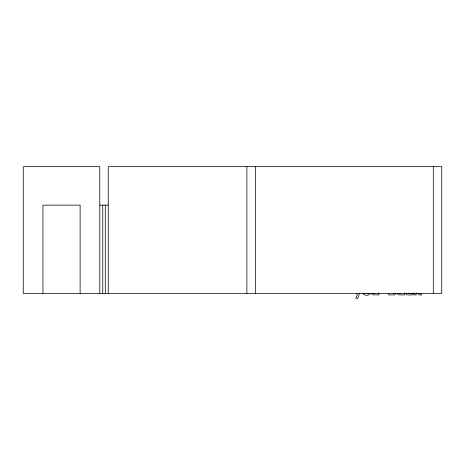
<?xml version="1.0" encoding="UTF-8"?>
<svg xmlns="http://www.w3.org/2000/svg" width="465" height="465" viewBox="0 0 465 465"><rect width="100%" height="100%" fill="white"/><g stroke="black" fill="none" stroke-linecap="round" stroke-linejoin="round"><path stroke-width="0.7" d="M395.889 293.281L395.5 294.182A1.657 1.657 0 0 1 394.442 294.88L388.74 294.932L388.74 293.549M370.326 293.38C369.35 295.955 363.903 295.961 362.944 293.38M359.602 293.124L357.713 298.321L355.783 298.321L357.236 294.694L356.748 293.351M368.071 293.177L367.402 293.549M393.948 293.27L393.5 293.549M411.356 293.549L408.206 293.281M99.789 205.141L108.246 205.141M400.092 293.549L399.412 293.252M374.505 293.549L373.825 293.252M365.862 293.549L365.199 293.177M420.36 293.316L421.645 294.932L419.134 294.932L417.919 293.322M397.215 293.502L398.331 294.798L404.422 294.932L404.422 292.863M371.628 293.502L372.744 294.798L378.836 294.932L378.836 292.863M405.893 293.38C406.741 296.252 410.822 294.374 412.81 294.932L412.81 293.549M433.299 166.679L433.299 293.485M416.187 293.049L416.187 294.932L413.995 294.932L413.995 292.845M255.343 166.679L255.343 293.485M246.886 166.679L246.886 293.485M108.246 293.485L108.246 166.679L441.75 166.679L441.75 293.485L23.25 293.485L23.25 166.679L99.789 166.679L99.789 293.485M105.288 205.141L105.288 293.485M102.753 205.141L102.753 293.485M80.12 293.485L80.12 205.141L42.925 205.141L42.925 293.485"/></g></svg>
